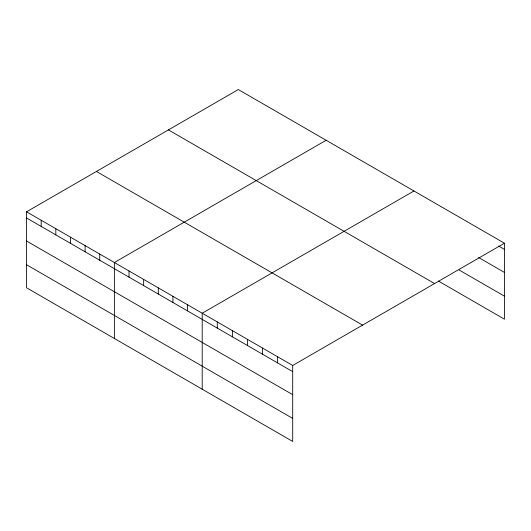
<?xml version="1.0" encoding="UTF-8"?>
<svg xmlns="http://www.w3.org/2000/svg" width="531" height="531" viewBox="0 0 531 531"><rect width="100%" height="100%" fill="white"/><g stroke="black" fill="none" stroke-linecap="round" stroke-linejoin="round"><path stroke-width="0.8" d="M292.7 394.672L292.7 365.467L26.55 211.809L26.55 287.782L292.7 441.447L292.7 394.672L26.55 241.008M438.374 281.045L504.45 319.191L504.45 243.218L238.3 89.553L26.55 211.809M326.127 140.264L114.377 262.513L114.377 338.493M413.961 190.974L202.211 313.224L202.211 389.196M292.7 365.467L504.45 243.218M498.702 246.065L504.45 249.384M478.597 257.495L504.45 272.423M459.202 270.033L504.45 296.159M168.42 129.896L434.57 283.561M96.43 171.467L362.58 325.125M26.55 217.975L292.7 371.634M26.55 264.743L292.7 418.408M277.62 356.759L277.62 362.925M262.54 348.057L262.54 354.217M247.459 339.349L247.459 345.515M232.372 330.64L232.372 336.807M217.292 321.932L217.292 328.098M187.576 304.774L187.576 310.94M172.933 296.318L172.933 302.484M158.298 287.868L158.298 294.035M143.655 279.419L143.655 285.585M129.02 270.969L129.02 277.136M99.742 254.064L99.742 260.23M85.106 245.614L85.106 251.78M70.464 237.165L70.464 243.324M55.828 228.708L55.828 234.875M41.186 220.259L41.186 226.425"/></g></svg>
